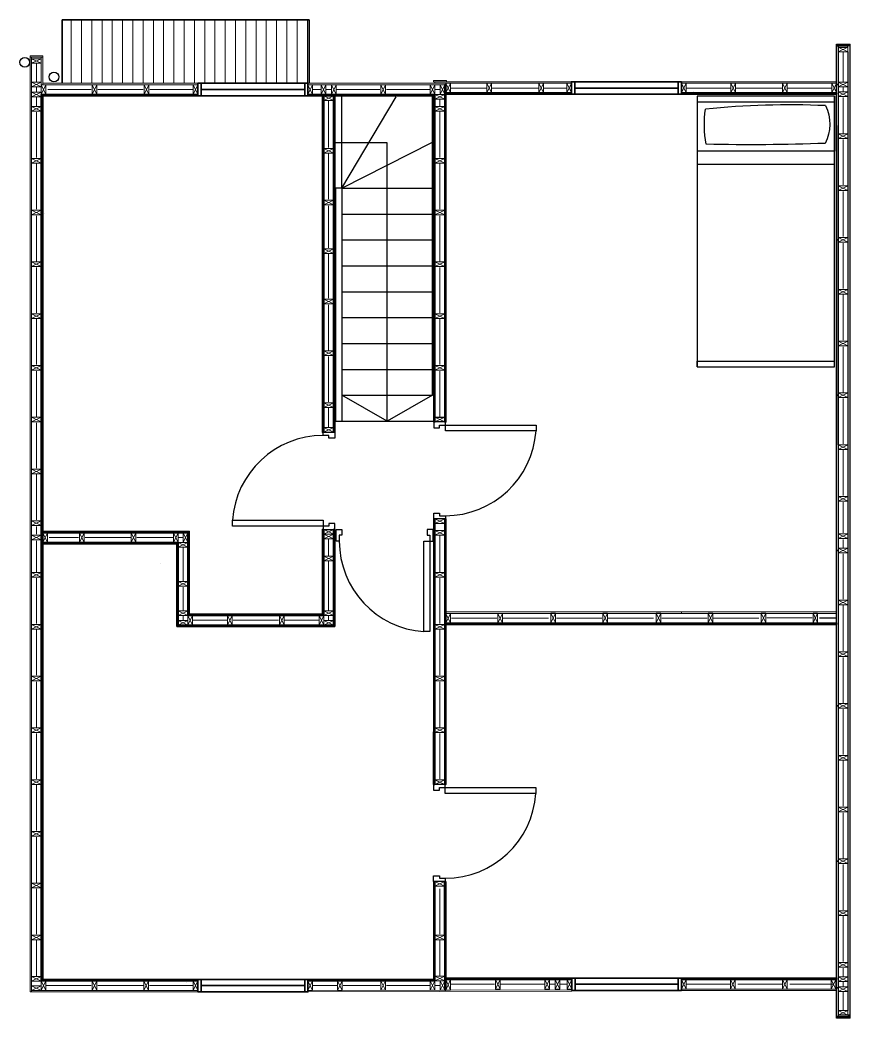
# Model space of a CAD drawing. Header units: inches. Extents: x 10.1 to 24.5, y 6.5 to 14.8.
# Drawn here: x 18.04 to 24.45, y 6.9 to 14.61 of the extents above; entities that cross this region are included whole.
import ezdxf

# ---------------------------------------------------------------- set-up
doc = ezdxf.new("R2010")
doc.units = ezdxf.units.IN
doc.header["$MEASUREMENT"] = 0
doc.linetypes.add('CENTER', pattern=[2, 1.25, -0.25, 0.25, -0.25])
for name, color, linetype, lineweight in [('A-DETL-MBND', 3, 'Continuous', 18), ('A-DETL-MCUT', 4, 'Continuous', 25), ('A-DOOR-FULL', 4, 'Continuous', 25), ('A-ELEV-MBE1', 7, 'Continuous', 35), ('A-ELEV-MBE2', 4, 'Continuous', 25), ('A-FLOR-PATT', 8, 'Continuous', 18), ('A-FURN', 8, 'Continuous', 18), ('A-SECT-MCUT', 7, 'Continuous', 35), ('A-WALL-PATT', 8, 'Continuous', 18), ('A-WALL-STUD', 3, 'Continuous', 18)]:
    doc.layers.add(name, color=color, linetype=linetype, lineweight=lineweight)
doc.layers.add('ARREDI_attrezzature', color=175, linetype='Continuous')

msp = doc.modelspace()

# ---------------------------------------------------------------- hatches: boundary and pattern name
at = {"layer": 'A-FLOR-PATT'}
h = msp.add_hatch(dxfattribs=at)
h.set_pattern_fill('LINE', color=0, scale=0.025, angle=90, style=0)
h.set_pattern_definition([(90, (-439.32296, -36.13753), (-0.079375, 5e-18), [])])
h.paths.add_polyline_path([(20.2716, 14.611), (18.3631, 14.611), (18.3631, 14.335), (20.2716, 14.335)])
h.paths.add_polyline_path([(20.2716, 14.335), (18.3631, 14.335), (18.3631, 14.122), (19.4126, 14.122), (19.4376, 14.122), (19.4376, 14.122), (20.2376, 14.122), (20.2626, 14.122), (20.2626, 14.122), (20.2716, 14.122)])

# ---------------------------------------------------------------- linework, layer by layer
at = {"color": 0}
for p, q in [((24.4532, 6.9011), (24.4532, 14.4231)), ((24.4365, 14.4001), (24.4365, 14.4121)), ((21.2446, 11.542), (21.3196, 11.542)), ((24.4365, 6.9241), (24.4532, 6.9241))]:
    msp.add_line(p, q, dxfattribs=at)
for p, q in [((24.2178, 9.9918), (24.3268, 9.9918)), ((24.3268, 9.9918), (24.3268, 9.9918)), ((24.3268, 9.9918), (24.3495, 9.9918))]:
    msp.add_line(p, q)
for points in [[(23.272, 14.0213), (23.272, 11.9313), (24.332, 11.9313), (24.332, 14.0213), (23.272, 14.0213)], [(24.332, 14.0213), (24.332, 13.9763), (23.272, 13.9763), (23.272, 11.9313), (23.272, 11.9763), (24.332, 11.9763)], [(24.332, 14.0213), (24.332, 13.5968), (23.272, 13.5968), (23.272, 13.4965), (24.332, 13.4965), (24.332, 13.5968)], [(24.332, 13.9763), (24.332, 13.9763)]]:
    msp.add_lwpolyline(points)
for points in [[(24.2633, 13.949, 0.0362), (23.3362, 13.9226, 0.372331)], [(24.2633, 13.949, -0.232516), (24.261, 13.6576, -0.015549), (23.3417, 13.6514, -0.088763), (23.3362, 13.9226, -0.941692)]]:
    msp.add_lwpolyline(points, format="xyb")
at = {"layer": 'A-DETL-MBND', "color": 0}
msp.add_line((18.1147, 14.324), (18.1147, 14.335), dxfattribs=at)
for points in [[(18.1147, 14.335), (18.2126, 14.335), (18.2126, 14.324), (18.1147, 14.324)], [(19.4126, 14.111), (18.2126, 14.111), (18.2126, 14.122), (19.4126, 14.122)], [(23.1495, 7.1251), (24.3495, 7.1251), (24.3495, 7.1141), (23.1495, 7.1141)]]:
    msp.add_lwpolyline(points, dxfattribs=at)
for points in [[(18.1256, 14.324), (18.1257, 7.103), (18.1147, 7.103), (18.1147, 14.324)], [(18.2006, 14.111), (18.2006, 14.324), (18.2126, 14.324), (18.2126, 14.111)], [(21.3296, 14.122), (21.3296, 14.111), (20.2626, 14.111), (20.2626, 14.122)], [(21.2335, 14.1441), (21.2335, 14.1331), (21.3335, 14.1331), (21.3335, 14.1441)], [(21.2445, 14.1221), (21.2445, 14.1331), (22.2995, 14.1331), (22.2995, 14.1221)], [(23.1495, 14.1221), (23.1495, 14.1331), (24.3495, 14.1331), (24.3495, 14.1221)], [(21.3296, 10.027), (21.3296, 10.038), (23.1496, 10.038), (23.1496, 10.027)], [(23.1496, 10.027), (23.1496, 10.038), (24.3496, 10.038), (24.3496, 10.027)], [(19.4126, 7.114), (19.4126, 7.103), (18.1257, 7.103), (18.1257, 7.114)], [(22.3025, 7.1196), (22.3025, 7.1086), (20.2626, 7.103), (20.2626, 7.114)]]:
    msp.add_lwpolyline(points, close=True, dxfattribs=at)
at = {"layer": 'A-DETL-MCUT', "color": 0}
for points in [[(24.4532, 14.4121), (24.3495, 14.4121), (24.3495, 14.4231), (24.4532, 14.4231)], [(24.4532, 14.4121), (24.3615, 14.4121), (24.3615, 14.4001), (24.4365, 14.4001)], [(24.4532, 6.9011), (24.3495, 6.9011), (24.3495, 6.9121), (24.4532, 6.9121)], [(24.4532, 6.9241), (24.3615, 6.9241), (24.3615, 6.9121), (24.4532, 6.9121)]]:
    msp.add_lwpolyline(points, dxfattribs=at)
for points in [[(24.3615, 14.4121), (24.3615, 14.1121), (24.3495, 14.1121), (24.3495, 14.4121)], [(24.3615, 14.1121), (24.3615, 12.9121), (24.3495, 12.9121), (24.3495, 14.1121)], [(24.3615, 12.9121), (24.3615, 11.7121), (24.3495, 11.7121), (24.3495, 12.9121)], [(24.3615, 11.7121), (24.3615, 10.5121), (24.3495, 10.5121), (24.3495, 11.7121)], [(24.3615, 10.5121), (24.3615, 9.3121), (24.3495, 9.3121), (24.3495, 10.5121)], [(24.3615, 9.3121), (24.3615, 8.1121), (24.3495, 8.1121), (24.3495, 9.3121)], [(24.3615, 8.1121), (24.3615, 7.1351), (24.3495, 7.1351), (24.3495, 8.1121)], [(24.3615, 7.1351), (24.3615, 6.9121), (24.3495, 6.9121), (24.3495, 7.1351)]]:
    msp.add_lwpolyline(points, close=True, dxfattribs=at)
at = {"layer": 'A-DOOR-FULL', "color": 0, "linetype": 'CENTER'}
for points in [[(21.3255, 11.4815), (21.3255, 11.5065), (21.2355, 11.5065), (21.2355, 11.4615), (21.2805, 11.4615), (21.2805, 11.4815), (21.3255, 11.4815)], [(20.3796, 11.401), (20.3796, 11.426), (20.4696, 11.426), (20.4696, 11.381), (20.4246, 11.381), (20.4246, 11.401), (20.3796, 11.401)], [(22.0255, 11.4365), (21.3255, 11.4365), (21.3255, 11.4815), (22.0255, 11.4815), (22.0255, 11.4365)], [(21.3255, 10.7815), (21.3255, 10.7565), (21.2355, 10.7565), (21.2355, 10.8015), (21.2805, 10.8015), (21.2805, 10.7815), (21.3255, 10.7815)], [(19.6796, 10.746), (20.3796, 10.746), (20.3796, 10.701), (19.6796, 10.701), (19.6796, 10.746)], [(20.3796, 10.701), (20.3796, 10.676), (20.4696, 10.676), (20.4696, 10.721), (20.4246, 10.721), (20.4246, 10.701), (20.3796, 10.701)], [(20.5046, 10.586), (20.4796, 10.586), (20.4796, 10.676), (20.5246, 10.676), (20.5246, 10.631), (20.5046, 10.631), (20.5046, 10.586)], [(21.2046, 10.586), (21.2296, 10.586), (21.2296, 10.676), (21.1846, 10.676), (21.1846, 10.631), (21.2046, 10.631), (21.2046, 10.586)], [(21.1596, 9.886), (21.1596, 10.586), (21.2046, 10.586), (21.2046, 9.886), (21.1596, 9.886)], [(21.3242, 8.6809), (21.3242, 8.7059), (21.2342, 8.7059), (21.2342, 8.6609), (21.2792, 8.6609), (21.2792, 8.6809), (21.3242, 8.6809)], [(22.0242, 8.6359), (21.3242, 8.6359), (21.3242, 8.6809), (22.0242, 8.6809), (22.0242, 8.6359)], [(21.3242, 7.9809), (21.3242, 7.9559), (21.2342, 7.9559), (21.2342, 8.0009), (21.2792, 8.0009), (21.2792, 7.9809), (21.3242, 7.9809)]]:
    msp.add_lwpolyline(points, dxfattribs=at)
for centre, start, end in [((21.3244, 11.4841), 270.08643, 356.10934), ((20.3806, 10.6983), 90.08643, 176.10934), ((21.2072, 10.5871), 180.08643, 266.10934), ((21.3231, 8.6836), 270.08643, 356.10934)]:
    msp.add_arc(centre, 0.7027, start, end, dxfattribs=at)
at = {"layer": 'A-ELEV-MBE1', "color": 0}
for p, q in [((19.4376, 14.122), (20.2376, 14.122)), ((23.1495, 14.1331), (22.2995, 14.1331)), ((19.4376, 14.074), (20.2376, 14.074)), ((23.1495, 14.0371), (22.2995, 14.0371)), ((19.4376, 14.026), (20.2376, 14.026)), ((19.4126, 7.199), (20.2626, 7.199)), ((23.1245, 7.2101), (22.3275, 7.2101)), ((19.4126, 7.103), (20.2626, 7.103)), ((23.1245, 7.1621), (22.3275, 7.1621)), ((23.1245, 7.1141), (22.3275, 7.1141))]:
    msp.add_line(p, q, dxfattribs=at)
at = {"layer": 'A-ELEV-MBE1', "color": 0, "linetype": 'Continuous'}
for p, q in [((23.1245, 14.0846), (22.325, 14.0846)), ((19.4376, 7.1515), (20.2371, 7.1515))]:
    msp.add_line(p, q, dxfattribs=at)
at = {"layer": 'A-ELEV-MBE1', "color": 0}
msp.add_lwpolyline([(20.2716, 14.122), (20.2716, 14.611), (18.3631, 14.611), (18.3631, 14.122)], dxfattribs=at)
for points in [[(19.4126, 14.122), (19.4376, 14.122), (19.4376, 14.026), (19.4126, 14.026)], [(20.2626, 14.122), (20.2376, 14.122), (20.2376, 14.026), (20.2626, 14.026)], [(22.3245, 14.0371), (22.2995, 14.0371), (22.2995, 14.1331), (22.3245, 14.1331)], [(23.1495, 14.0371), (23.1245, 14.0371), (23.1245, 14.1331), (23.1495, 14.1331)], [(19.4126, 7.199), (19.4376, 7.199), (19.4376, 7.103), (19.4126, 7.103)], [(20.2376, 7.199), (20.2626, 7.199), (20.2626, 7.103), (20.2376, 7.103)], [(22.3025, 7.1141), (22.3275, 7.1141), (22.3275, 7.2101), (22.3025, 7.2101)], [(23.1495, 7.1141), (23.1245, 7.1141), (23.1245, 7.2101), (23.1495, 7.2101)]]:
    msp.add_lwpolyline(points, close=True, dxfattribs=at)
at = {"layer": 'A-ELEV-MBE2', "color": 0}
for p, q in [((24.4365, 14.3641), (24.4365, 6.9601)), ((20.4746, 13.312), (20.4746, 12.712)), ((20.5246, 13.312), (20.5246, 12.712)), ((20.4746, 12.712), (20.4746, 11.512)), ((20.5246, 12.712), (20.5246, 11.512)), ((20.4696, 11.512), (21.2346, 11.512))]:
    msp.add_line(p, q, dxfattribs=at)
for points in [[(20.5246, 13.312), (20.5246, 14.016)], [(20.5246, 13.312), (20.9439, 14.016)], [(21.2346, 11.712), (21.2246, 11.712), (21.2246, 14.026)], [(20.8746, 12.712), (20.8746, 13.662), (20.4696, 13.662)], [(20.5246, 13.312), (21.2246, 13.6672)], [(20.5246, 13.312), (20.4746, 13.312)], [(20.5246, 13.312), (21.2246, 13.312)], [(20.5246, 13.112), (21.2246, 13.112)], [(20.5246, 12.912), (21.2246, 12.912)], [(20.5246, 12.712), (21.2246, 12.712)], [(20.8746, 11.512), (20.8746, 12.712)], [(20.5246, 12.512), (21.2246, 12.512)], [(20.5246, 12.312), (21.2246, 12.312)], [(20.5246, 12.112), (21.2246, 12.112)], [(20.5246, 11.912), (21.2246, 11.912)], [(20.5246, 11.712), (21.2246, 11.712)], [(21.2246, 11.712), (20.8746, 11.512), (20.5246, 11.712)]]:
    msp.add_lwpolyline(points, dxfattribs=at)
at = {"layer": 'A-ELEV-MBE2', "color": 0, "ltscale": 0.05}
for centre in [(18.0738, 14.2839), (18.2994, 14.1705)]:
    msp.add_circle(centre, 0.0375, dxfattribs=at)
at = {"layer": 'A-FURN', "color": 0, "linetype": 'Continuous'}
for p, q in [((23.2418, 14.062), (23.2418, 14.062)), ((19.3203, 7.1741), (19.3203, 7.1741))]:
    msp.add_line(p, q, dxfattribs=at)
at = {"layer": 'A-FURN', "color": 0}
for p, q in [((24.3495, 12.6771), (24.3495, 13.4271)), ((24.3495, 12.6771), (24.3495, 11.9271)), ((24.3495, 8.8201), (24.3495, 10.8201)), ((19.3352, 9.9368), (19.3352, 9.9368)), ((24.3495, 7.2201), (24.3495, 8.1201))]:
    msp.add_line(p, q, dxfattribs=at)
at = {"layer": 'A-SECT-MCUT', "color": 0}
msp.add_line((21.3296, 11.5065), (21.3196, 11.5065), dxfattribs=at)
for points in [[(21.3296, 14.111), (21.3295, 13.124), (21.3195, 13.124), (21.3196, 14.111)], [(18.2006, 13.124), (18.2006, 14.036), (18.2126, 14.036), (18.2126, 13.124)], [(18.2126, 14.036), (18.2126, 14.026), (19.4126, 14.026), (19.4126, 14.036)], [(20.2626, 14.036), (21.2446, 14.036), (21.2446, 14.026), (20.2626, 14.026)], [(22.2995, 14.0371), (21.3295, 14.0371), (21.3295, 14.0471), (22.2995, 14.0471)], [(24.3495, 14.0371), (23.1495, 14.0371), (23.1495, 14.0471), (24.3495, 14.0471)], [(20.3746, 12.826), (20.3846, 12.826), (20.3846, 14.026), (20.3746, 14.026)], [(20.4596, 12.826), (20.4696, 12.826), (20.4696, 14.026), (20.4596, 14.026)], [(21.2446, 14.026), (21.2446, 13.124), (21.2346, 13.124), (21.2346, 14.026)], [(18.2006, 11.924), (18.2006, 13.124), (18.2126, 13.124), (18.2126, 11.924)], [(21.2446, 13.124), (21.2446, 11.924), (21.2346, 11.924), (21.2346, 13.124)], [(21.3296, 13.124), (21.3296, 11.924), (21.3196, 11.924), (21.3196, 13.124)], [(20.3746, 12.826), (20.3846, 12.826), (20.3846, 11.426), (20.3746, 11.426)], [(20.4596, 12.826), (20.4696, 12.826), (20.4696, 11.426), (20.4596, 11.426)], [(18.2006, 10.724), (18.2006, 11.924), (18.2126, 11.924), (18.2126, 10.724)], [(21.2446, 11.924), (21.2446, 11.5065), (21.2346, 11.5065), (21.2346, 11.924)], [(21.3296, 11.924), (21.3296, 11.5065), (21.3196, 11.5065), (21.3196, 11.924)], [(18.2006, 9.524), (18.2006, 10.724), (18.2126, 10.724), (18.2126, 9.524)], [(21.2446, 10.7565), (21.2446, 9.524), (21.2346, 9.524), (21.2346, 10.7565)], [(21.3296, 10.7565), (21.3296, 9.524), (21.3196, 9.524), (21.3196, 10.7565)], [(18.2126, 10.6603), (18.2126, 10.6503), (19.3452, 10.6503), (19.3452, 10.6603)], [(19.3352, 10.0118), (19.3452, 10.0118), (19.3452, 10.6503), (19.3352, 10.6503)], [(20.3746, 10.0218), (20.3846, 10.0218), (20.3846, 10.676), (20.3746, 10.676)], [(20.4596, 9.9268), (20.4696, 9.9268), (20.4696, 10.676), (20.4596, 10.676)], [(18.2126, 10.5753), (18.2126, 10.5653), (19.2502, 10.5653), (19.2502, 10.5753)], [(19.2502, 9.9368), (19.2602, 9.9368), (19.2602, 10.5753), (19.2502, 10.5753)], [(19.3452, 10.0218), (19.3452, 10.0118), (20.3846, 10.0118), (20.3846, 10.0218)], [(23.1496, 9.942), (21.3296, 9.942), (21.3296, 9.952), (23.1496, 9.952)], [(24.3496, 9.942), (23.1496, 9.942), (23.1496, 9.952), (24.3496, 9.952)], [(19.2502, 9.9368), (19.2502, 9.9268), (20.4596, 9.9268), (20.4596, 9.9368)], [(18.2006, 8.324), (18.2006, 9.524), (18.2126, 9.524), (18.2126, 8.324)], [(21.2446, 9.524), (21.2442, 8.7059), (21.2342, 8.7059), (21.2346, 9.524)], [(21.3296, 9.524), (21.3296, 8.7059), (21.3196, 8.7059), (21.3196, 9.524)], [(18.2006, 7.189), (18.2006, 8.324), (18.2126, 8.324), (18.2126, 7.189)], [(21.2446, 7.9559), (21.2446, 7.199), (21.2346, 7.199), (21.2346, 7.9559)], [(21.3292, 7.9559), (21.3296, 7.1169), (21.3196, 7.1169), (21.3192, 7.9559)], [(18.2126, 7.199), (19.4126, 7.199), (19.4126, 7.189), (18.2126, 7.189)], [(20.2626, 7.199), (21.2446, 7.199), (21.2446, 7.189), (20.2626, 7.189)], [(22.3025, 7.2001), (21.3295, 7.2001), (21.3295, 7.2101), (22.3025, 7.2101)], [(24.3495, 7.2001), (24.3495, 7.2101), (23.1495, 7.2101), (23.1495, 7.2001)]]:
    msp.add_lwpolyline(points, close=True, dxfattribs=at)
at = {"layer": 'A-WALL-PATT', "color": 0, "ltscale": 0.1}
for p, q in [((24.399, 14.1301), (24.399, 14.3641)), ((18.1631, 14.131), (18.1631, 14.276)), ((18.1631, 14.052), (18.1631, 14.095)), ((18.5876, 14.0735), (18.2506, 14.0735)), ((18.9896, 14.0735), (18.6376, 14.0735)), ((19.3766, 14.0735), (19.0396, 14.0735)), ((20.3641, 14.0735), (20.2986, 14.0735)), ((20.4001, 14.0735), (20.4441, 14.0735)), ((20.8195, 14.0735), (20.4871, 14.0735)), ((21.2086, 14.0735), (20.8695, 14.0735)), ((21.2446, 14.0735), (21.2836, 14.0735)), ((21.6465, 14.0847), (21.3655, 14.0846)), ((22.0465, 14.0847), (21.6825, 14.0846)), ((22.2635, 14.0847), (22.0825, 14.0847)), ((23.5315, 14.0846), (23.1855, 14.0846)), ((23.9315, 14.0847), (23.5675, 14.0846)), ((24.3135, 14.0846), (23.9675, 14.0847)), ((24.399, 14.0551), (24.399, 14.0941)), ((18.1631, 14.016), (18.1631, 13.942)), ((20.4221, 13.988), (20.4221, 13.626)), ((21.2821, 14), (21.282, 13.942)), ((24.399, 13.7371), (24.399, 14.0121)), ((18.1631, 13.899), (18.1631, 13.549)), ((21.2821, 13.549), (21.282, 13.906)), ((24.399, 13.3371), (24.399, 13.6871)), ((20.4221, 13.576), (20.4221, 13.226)), ((18.1631, 13.499), (18.1631, 13.149)), ((21.2821, 13.149), (21.2821, 13.499)), ((24.399, 12.9371), (24.399, 13.2871)), ((20.4221, 13.176), (20.4221, 12.851)), ((18.1631, 13.099), (18.1631, 12.749)), ((21.2821, 12.749), (21.2821, 13.099)), ((24.399, 12.5371), (24.399, 12.8871)), ((20.4221, 12.801), (20.4221, 12.461)), ((18.1631, 12.699), (18.1631, 12.349)), ((21.2821, 12.349), (21.2821, 12.699)), ((24.399, 12.1371), (24.399, 12.4871)), ((20.4221, 12.411), (20.4221, 12.061)), ((18.1631, 12.299), (18.1631, 11.949)), ((21.2821, 11.949), (21.2821, 12.299)), ((24.399, 11.7371), (24.399, 12.0871)), ((20.4221, 12.011), (20.4221, 11.661)), ((18.1631, 11.899), (18.1631, 11.549)), ((21.2821, 11.549), (21.2821, 11.899)), ((24.399, 11.3371), (24.399, 11.6871)), ((20.4221, 11.611), (20.4221, 11.462)), ((18.1631, 11.499), (18.1631, 11.149)), ((24.399, 10.9371), (24.399, 11.2871)), ((18.1631, 11.0989), (18.1631, 10.7489)), ((24.399, 10.6483), (24.399, 10.8871)), ((18.1631, 10.6378), (18.1631, 10.699)), ((18.1631, 10.5878), (18.1631, 10.349)), ((19.2602, 10.6128), (19.2992, 10.6128)), ((20.4221, 10.469), (20.4221, 10.604)), ((21.2821, 10.349), (21.2821, 10.631)), ((24.399, 10.5371), (24.399, 10.5983)), ((24.399, 10.1372), (24.399, 10.4872)), ((20.4221, 10.0478), (20.4221, 10.433)), ((18.1631, 10.299), (18.1631, 9.949)), ((21.2821, 9.949), (21.2821, 10.299)), ((24.399, 9.7371), (24.399, 10.0871)), ((19.2977, 10.0118), (19.2977, 9.9728)), ((19.3712, 9.9743), (19.6346, 9.9743)), ((19.6846, 9.9743), (20.0346, 9.9743)), ((20.0846, 9.9743), (20.3486, 9.9743)), ((20.4221, 10.0118), (20.4221, 9.9728)), ((21.3726, 9.9895), (21.7226, 9.9895)), ((21.7726, 9.9895), (22.1226, 9.9895)), ((22.1839, 9.9907), (22.5339, 9.9907)), ((22.5839, 9.9907), (22.9339, 9.9907)), ((22.9983, 9.9907), (23.3483, 9.9907)), ((23.3983, 9.9907), (23.7483, 9.9907)), ((23.8096, 9.9918), (24.1596, 9.9918)), ((18.1631, 9.899), (18.1631, 9.549)), ((21.2821, 9.549), (21.2821, 9.899)), ((24.399, 9.3371), (24.399, 9.6871)), ((18.1631, 9.499), (18.1631, 9.149)), ((21.2821, 9.149), (21.2821, 9.499)), ((24.399, 8.9371), (24.399, 9.2871)), ((18.1631, 9.099), (18.1631, 8.749)), ((21.2821, 8.749), (21.2821, 9.099)), ((24.399, 8.5371), (24.399, 8.8871)), ((18.1631, 8.699), (18.1631, 8.349)), ((24.399, 8.1371), (24.399, 8.4871)), ((18.1631, 8.299), (18.1631, 7.949)), ((24.399, 7.7371), (24.399, 8.0871)), ((18.1631, 7.899), (18.1631, 7.549)), ((21.2821, 7.549), (21.2821, 7.899)), ((24.399, 7.3371), (24.399, 7.6871)), ((18.1631, 7.499), (18.1631, 7.224)), ((21.2821, 7.225), (21.2821, 7.499)), ((24.399, 7.2871), (24.399, 7.2202)), ((24.399, 7.1411), (24.399, 7.1842)), ((24.399, 7.1772), (24.399, 7.1481)), ((18.2366, 7.1515), (18.5876, 7.1515)), ((18.6376, 7.1515), (18.9876, 7.1515)), ((19.0376, 7.1515), (19.3766, 7.1515)), ((20.2986, 7.1515), (20.4846, 7.1515)), ((20.5346, 7.1515), (20.8195, 7.1515)), ((20.8695, 7.1515), (21.2086, 7.1515)), ((21.2446, 7.1515), (21.2836, 7.1515)), ((21.3655, 7.1626), (21.7045, 7.1627)), ((21.7545, 7.1627), (22.094, 7.1626)), ((22.174, 7.1626), (22.13, 7.1626)), ((22.21, 7.1627), (22.2665, 7.1626)), ((23.1855, 7.1627), (23.5345, 7.1627)), ((23.5845, 7.1627), (23.9365, 7.1627)), ((23.9865, 7.1627), (24.3235, 7.1627)), ((24.399, 7.1051), (24.399, 6.9601))]:
    msp.add_line(p, q, dxfattribs=at)
for points in [[(18.2626, 10.6128), (18.4902, 10.6128)], [(18.5402, 10.6128), (18.8902, 10.6128)], [(18.9402, 10.6128), (19.2242, 10.6128)], [(19.2977, 10.5393), (19.2977, 10.2793)], [(19.2977, 10.2293), (19.2977, 10.0478)]]:
    msp.add_lwpolyline(points, dxfattribs=at)
at = {"layer": 'A-WALL-STUD', "color": 0}
for p, q in [((24.3615, 14.3641), (24.4365, 14.4001)), ((24.4365, 14.3641), (24.3615, 14.4001)), ((18.2006, 14.312), (18.1256, 14.276)), ((18.1256, 14.312), (18.2006, 14.276)), ((18.2006, 14.095), (18.1256, 14.131)), ((18.1256, 14.095), (18.2006, 14.131)), ((18.2006, 14.036), (18.2366, 14.111)), ((18.2006, 14.111), (18.2366, 14.036)), ((18.5946, 14.036), (18.6306, 14.111)), ((18.5946, 14.111), (18.6306, 14.036)), ((18.9966, 14.036), (19.0326, 14.111)), ((18.9966, 14.111), (19.0326, 14.036)), ((19.3766, 14.036), (19.4126, 14.111)), ((19.3766, 14.111), (19.4126, 14.036)), ((20.2626, 14.036), (20.2986, 14.111)), ((20.2626, 14.111), (20.2986, 14.036)), ((20.3641, 14.036), (20.4001, 14.111)), ((20.3641, 14.111), (20.4001, 14.036)), ((20.4801, 14.036), (20.4441, 14.111)), ((20.4801, 14.111), (20.4441, 14.036)), ((20.8265, 14.036), (20.8625, 14.111)), ((20.8265, 14.111), (20.8625, 14.036)), ((21.2086, 14.036), (21.2446, 14.111)), ((21.2086, 14.111), (21.2446, 14.036)), ((21.2836, 14.036), (21.3196, 14.111)), ((21.2836, 14.111), (21.3196, 14.036)), ((21.3655, 14.1221), (21.3295, 14.0471)), ((21.3655, 14.0471), (21.3295, 14.1221)), ((21.6825, 14.1221), (21.6465, 14.0471)), ((21.6825, 14.0471), (21.6465, 14.1221)), ((22.0825, 14.1221), (22.0465, 14.0471)), ((22.0825, 14.0471), (22.0465, 14.1221)), ((22.2995, 14.1221), (22.2635, 14.0471)), ((22.2995, 14.0471), (22.2635, 14.1221)), ((23.1855, 14.1221), (23.1495, 14.0471)), ((23.1855, 14.0471), (23.1495, 14.1221)), ((23.5675, 14.1221), (23.5315, 14.0471)), ((23.5675, 14.0471), (23.5315, 14.1221)), ((23.9675, 14.1221), (23.9315, 14.0471)), ((23.9675, 14.0471), (23.9315, 14.1221)), ((24.3495, 14.1221), (24.3135, 14.0471)), ((24.3495, 14.0471), (24.3135, 14.1221)), ((24.3615, 14.0941), (24.4365, 14.1301)), ((24.4365, 14.0941), (24.3615, 14.1301)), ((18.2006, 14.052), (18.1256, 14.016)), ((18.1256, 14.052), (18.2006, 14.016)), ((21.2446, 14.036), (21.3196, 14)), ((21.3196, 14.036), (21.2446, 14)), ((24.3615, 14.0191), (24.4365, 14.0551)), ((24.4365, 14.0191), (24.3615, 14.0551)), ((20.3846, 14.026), (20.4596, 13.99)), ((20.4596, 14.026), (20.3846, 13.99)), ((18.2006, 13.942), (18.1256, 13.906)), ((18.1256, 13.942), (18.2006, 13.906)), ((18.2006, 13.942), (18.1256, 13.906)), ((18.1256, 13.942), (18.2006, 13.906)), ((21.3195, 13.942), (21.2445, 13.906)), ((21.2445, 13.942), (21.3195, 13.906)), ((24.3615, 13.6941), (24.4365, 13.7301)), ((24.4365, 13.6941), (24.3615, 13.7301)), ((20.3846, 13.619), (20.4596, 13.583)), ((20.4596, 13.619), (20.3846, 13.583)), ((18.2006, 13.542), (18.1256, 13.506)), ((18.1256, 13.542), (18.2006, 13.506)), ((21.3196, 13.542), (21.2446, 13.506)), ((21.2446, 13.542), (21.3196, 13.506)), ((21.3196, 13.542), (21.2446, 13.506)), ((21.2446, 13.542), (21.3196, 13.506)), ((24.3615, 13.2941), (24.4365, 13.3301)), ((24.4365, 13.2941), (24.3615, 13.3301)), ((20.3846, 13.219), (20.4596, 13.183)), ((20.4596, 13.219), (20.3846, 13.183)), ((18.2006, 13.142), (18.1256, 13.106)), ((18.1256, 13.142), (18.2006, 13.106)), ((18.2246, 13.116), (18.2246, 13.116)), ((21.3195, 13.142), (21.2445, 13.106)), ((21.2445, 13.142), (21.3195, 13.106)), ((24.3615, 12.8941), (24.4365, 12.9301)), ((24.4365, 12.8941), (24.3615, 12.9301)), ((20.3846, 12.844), (20.4596, 12.808)), ((20.4596, 12.844), (20.3846, 12.808)), ((18.2006, 12.742), (18.1256, 12.706)), ((18.1256, 12.742), (18.2006, 12.706)), ((21.3196, 12.742), (21.2446, 12.706)), ((21.2446, 12.742), (21.3196, 12.706)), ((24.3615, 12.4941), (24.4365, 12.5301)), ((24.4365, 12.4941), (24.3615, 12.5301)), ((20.3846, 12.454), (20.4596, 12.418)), ((20.4596, 12.454), (20.3846, 12.418)), ((18.2006, 12.342), (18.1256, 12.306)), ((18.1256, 12.342), (18.2006, 12.306)), ((21.3196, 12.342), (21.2446, 12.306)), ((21.2446, 12.342), (21.3196, 12.306)), ((24.3615, 12.0941), (24.4365, 12.1301)), ((24.4365, 12.0941), (24.3615, 12.1301)), ((20.3846, 12.054), (20.4596, 12.018)), ((20.4596, 12.054), (20.3846, 12.018)), ((18.2006, 11.906), (18.1256, 11.942)), ((18.1256, 11.906), (18.2006, 11.942)), ((21.3196, 11.906), (21.2446, 11.942)), ((21.2446, 11.906), (21.3196, 11.942)), ((24.3615, 11.6941), (24.4365, 11.7301)), ((24.4365, 11.6941), (24.3615, 11.7301)), ((20.3846, 11.654), (20.4596, 11.618)), ((20.4596, 11.654), (20.3846, 11.618)), ((18.2006, 11.506), (18.1256, 11.542)), ((18.1256, 11.506), (18.2006, 11.542)), ((21.3196, 11.5065), (21.2446, 11.542)), ((21.2446, 11.5065), (21.3196, 11.542)), ((20.3846, 11.462), (20.4596, 11.426)), ((20.4596, 11.462), (20.3846, 11.426)), ((24.3615, 11.2941), (24.4365, 11.3301)), ((24.4365, 11.2941), (24.3615, 11.3301)), ((18.2006, 11.1059), (18.1256, 11.1419)), ((18.1256, 11.1059), (18.2006, 11.1419)), ((24.3615, 10.8941), (24.4365, 10.9301)), ((24.4365, 10.8941), (24.3615, 10.9301)), ((18.2006, 10.742), (18.1256, 10.706)), ((18.1256, 10.742), (18.2006, 10.706)), ((21.3196, 10.7209), (21.2446, 10.7565)), ((21.2446, 10.7205), (21.3196, 10.7565)), ((18.2126, 10.5753), (18.2486, 10.6503)), ((18.2126, 10.6503), (18.2486, 10.5753)), ((18.4972, 10.5753), (18.5332, 10.6503)), ((18.4972, 10.6503), (18.5332, 10.5753)), ((18.8972, 10.5753), (18.9332, 10.6503)), ((18.8972, 10.6503), (18.9332, 10.5753)), ((19.2242, 10.5753), (19.2602, 10.6503)), ((19.2242, 10.6503), (19.2602, 10.5753)), ((19.2992, 10.5753), (19.3352, 10.6503)), ((19.2992, 10.6503), (19.3352, 10.5753)), ((20.4596, 10.676), (20.3846, 10.64)), ((20.3846, 10.676), (20.4596, 10.64)), ((20.3846, 10.64), (20.4596, 10.604)), ((20.4596, 10.64), (20.3846, 10.604)), ((21.3196, 10.667), (21.2446, 10.631)), ((21.2446, 10.667), (21.3196, 10.631)), ((24.3615, 10.6053), (24.4365, 10.6413)), ((24.4365, 10.6053), (24.3615, 10.6413)), ((18.2006, 10.6308), (18.1256, 10.5948)), ((18.1256, 10.6308), (18.2006, 10.5948)), ((19.3352, 10.5393), (19.2602, 10.5753)), ((19.2602, 10.5393), (19.3352, 10.5753)), ((24.3615, 10.4941), (24.4365, 10.5301)), ((24.4365, 10.4941), (24.3615, 10.5301)), ((19.1246, 10.416), (19.1246, 10.416)), ((20.3846, 10.469), (20.4596, 10.433)), ((20.4596, 10.469), (20.3846, 10.433)), ((18.2006, 10.342), (18.1256, 10.306)), ((18.1256, 10.342), (18.2006, 10.306)), ((21.3196, 10.342), (21.2446, 10.306)), ((21.2446, 10.342), (21.3196, 10.306)), ((19.3352, 10.2363), (19.2602, 10.2723)), ((19.2602, 10.2363), (19.3352, 10.2723)), ((24.3615, 10.1302), (24.4365, 10.0942)), ((24.4365, 10.1302), (24.3615, 10.0942)), ((19.3352, 10.0118), (19.2602, 10.0478)), ((19.2602, 10.0118), (19.3352, 10.0478)), ((20.4596, 10.0118), (20.3846, 10.0478)), ((20.3846, 10.0118), (20.4596, 10.0478)), ((21.3296, 10.027), (21.3656, 9.952)), ((21.3296, 9.952), (21.3656, 10.027)), ((21.7296, 10.027), (21.7656, 9.952)), ((21.7296, 9.952), (21.7656, 10.027)), ((22.1409, 10.0282), (22.1769, 9.9532)), ((22.1409, 9.9532), (22.1769, 10.0282)), ((22.5409, 10.0282), (22.5769, 9.9532)), ((22.5409, 9.9532), (22.5769, 10.0282)), ((22.9553, 10.0282), (22.9913, 9.9532)), ((22.9553, 9.9532), (22.9913, 10.0282)), ((23.3553, 10.0282), (23.3913, 9.9532)), ((23.3553, 9.9532), (23.3913, 10.0282)), ((23.7666, 10.0293), (23.8026, 9.9543)), ((23.7666, 9.9543), (23.8026, 10.0293)), ((24.1668, 10.0293), (24.2028, 9.9543)), ((24.1668, 9.9543), (24.2028, 10.0293)), ((19.3352, 9.9368), (19.2602, 9.9728)), ((19.2602, 9.9368), (19.3352, 9.9728)), ((19.3352, 9.9368), (19.3712, 10.0118)), ((19.3352, 10.0118), (19.3712, 9.9368)), ((19.6416, 9.9368), (19.6776, 10.0118)), ((19.6416, 10.0118), (19.6776, 9.9368)), ((20.0416, 9.9368), (20.0776, 10.0118)), ((20.0416, 10.0118), (20.0776, 9.9368)), ((20.3486, 9.9368), (20.3846, 10.0118)), ((20.3486, 10.0118), (20.3846, 9.9368)), ((20.4596, 9.9368), (20.3846, 9.9728)), ((20.3846, 9.9368), (20.4596, 9.9728)), ((18.2006, 9.942), (18.1256, 9.906)), ((18.1256, 9.942), (18.2006, 9.906)), ((21.3196, 9.942), (21.2446, 9.906)), ((21.2446, 9.942), (21.3196, 9.906)), ((24.3615, 9.7301), (24.4365, 9.6941)), ((24.4365, 9.7301), (24.3615, 9.6941)), ((18.2006, 9.542), (18.1256, 9.506)), ((18.1256, 9.542), (18.2006, 9.506)), ((21.3196, 9.542), (21.2446, 9.506)), ((21.2446, 9.542), (21.3196, 9.506)), ((24.3615, 9.3301), (24.4365, 9.2941)), ((24.4365, 9.3301), (24.3615, 9.2941)), ((18.2006, 9.142), (18.1256, 9.106)), ((18.1256, 9.142), (18.2006, 9.106)), ((21.3196, 9.142), (21.2446, 9.106)), ((21.2446, 9.142), (21.3196, 9.106)), ((24.3615, 8.8941), (24.4365, 8.9301)), ((24.4365, 8.8941), (24.3615, 8.9301)), ((18.2006, 8.742), (18.1256, 8.706)), ((18.1256, 8.742), (18.2006, 8.706)), ((21.2442, 8.7059), (21.3192, 8.7419)), ((21.3192, 8.7059), (21.2442, 8.7419)), ((21.3196, 8.742), (21.2446, 8.706)), ((21.2446, 8.742), (21.3196, 8.706)), ((24.3615, 8.4941), (24.4365, 8.5301)), ((24.4365, 8.4941), (24.3615, 8.5301)), ((18.2006, 8.342), (18.1256, 8.306)), ((18.1256, 8.342), (18.2006, 8.306)), ((24.3495, 8.1201), (24.3495, 8.1201)), ((24.3615, 8.0941), (24.4365, 8.1301)), ((24.4365, 8.0941), (24.3615, 8.1301)), ((18.2006, 7.942), (18.1256, 7.906)), ((18.1256, 7.942), (18.2006, 7.906)), ((21.3192, 7.9199), (21.2442, 7.9559)), ((21.2442, 7.9199), (21.3192, 7.9559)), ((24.3615, 7.6941), (24.4365, 7.7301)), ((24.4365, 7.6941), (24.3615, 7.7301)), ((18.2006, 7.542), (18.1256, 7.506)), ((18.1256, 7.542), (18.2006, 7.506)), ((21.2446, 7.542), (21.3196, 7.506)), ((21.3196, 7.542), (21.2446, 7.506)), ((24.3615, 7.2941), (24.4365, 7.3301)), ((24.4365, 7.2941), (24.3615, 7.3301)), ((24.3615, 7.2941), (24.4365, 7.3301)), ((24.4365, 7.2941), (24.3615, 7.3301)), ((18.2007, 7.2231), (18.1257, 7.1871)), ((18.1257, 7.2231), (18.2007, 7.1871)), ((18.2007, 7.114), (18.2367, 7.189)), ((18.2007, 7.189), (18.2367, 7.114)), ((18.5946, 7.114), (18.6306, 7.189)), ((18.5946, 7.189), (18.6306, 7.114)), ((18.9946, 7.114), (19.0306, 7.189)), ((18.9946, 7.189), (19.0306, 7.114)), ((19.3766, 7.114), (19.4126, 7.189)), ((19.3766, 7.189), (19.4126, 7.114)), ((20.2626, 7.114), (20.2986, 7.189)), ((20.2626, 7.189), (20.2986, 7.114)), ((20.4916, 7.114), (20.5276, 7.189)), ((20.4916, 7.189), (20.5276, 7.114)), ((20.8265, 7.1156), (20.8625, 7.189)), ((20.8265, 7.189), (20.8625, 7.1156)), ((21.2086, 7.1166), (21.2446, 7.189)), ((21.2086, 7.189), (21.2446, 7.1167)), ((21.2446, 7.225), (21.3196, 7.189)), ((21.3196, 7.225), (21.2446, 7.189)), ((21.2836, 7.1169), (21.3196, 7.189)), ((21.2836, 7.189), (21.3196, 7.1169)), ((21.3655, 7.117), (21.3295, 7.2001)), ((21.3655, 7.2001), (21.3296, 7.1169)), ((21.7475, 7.2001), (21.7115, 7.1251)), ((21.7475, 7.1251), (21.7115, 7.2001)), ((22.094, 7.2001), (22.13, 7.1251)), ((22.094, 7.1251), (22.13, 7.2001)), ((22.21, 7.2001), (22.174, 7.1251)), ((22.21, 7.1251), (22.174, 7.2001)), ((22.3025, 7.2001), (22.2665, 7.1251)), ((22.3025, 7.1251), (22.2665, 7.2001)), ((23.1855, 7.2001), (23.1495, 7.1251)), ((23.1855, 7.1251), (23.1495, 7.2001)), ((23.5655, 7.2001), (23.5295, 7.1251)), ((23.5655, 7.1251), (23.5295, 7.2001)), ((23.9675, 7.2001), (23.9315, 7.1251)), ((23.9675, 7.1251), (23.9315, 7.2001)), ((24.3425, 7.2001), (24.3065, 7.1251)), ((24.3425, 7.1251), (24.3065, 7.2001)), ((24.3615, 7.1842), (24.4365, 7.2202)), ((24.4365, 7.1842), (24.3615, 7.2202)), ((18.2007, 7.15), (18.1257, 7.114)), ((18.1257, 7.15), (18.2007, 7.114)), ((24.3615, 7.1411), (24.4365, 7.1051)), ((24.4365, 7.1411), (24.3615, 7.1051)), ((24.3615, 6.9241), (24.4365, 6.9601)), ((24.4365, 6.9241), (24.3615, 6.9601))]:
    msp.add_line(p, q, dxfattribs=at)
for points in [[(24.3615, 14.3641), (24.4365, 14.3641), (24.4365, 14.4001), (24.3615, 14.4001)], [(18.2006, 14.312), (18.1256, 14.312), (18.1256, 14.276), (18.2006, 14.276)], [(18.2006, 14.095), (18.1256, 14.095), (18.1256, 14.131), (18.2006, 14.131)], [(18.2006, 14.036), (18.2006, 14.111), (18.2366, 14.111), (18.2366, 14.036)], [(18.5946, 14.036), (18.5946, 14.111), (18.6306, 14.111), (18.6306, 14.036)], [(18.9966, 14.036), (18.9966, 14.111), (19.0326, 14.111), (19.0326, 14.036)], [(19.3766, 14.036), (19.3766, 14.111), (19.4126, 14.111), (19.4126, 14.036)], [(20.2626, 14.036), (20.2626, 14.111), (20.2986, 14.111), (20.2986, 14.036)], [(20.3641, 14.036), (20.3641, 14.111), (20.4001, 14.111), (20.4001, 14.036)], [(20.4801, 14.036), (20.4801, 14.111), (20.4441, 14.111), (20.4441, 14.036)], [(20.8265, 14.036), (20.8265, 14.111), (20.8625, 14.111), (20.8625, 14.036)], [(21.2086, 14.036), (21.2086, 14.111), (21.2446, 14.111), (21.2446, 14.036)], [(21.2836, 14.036), (21.2836, 14.111), (21.3196, 14.111), (21.3196, 14.036)], [(21.3655, 14.1221), (21.3655, 14.0471), (21.3295, 14.0471), (21.3295, 14.1221)], [(21.6825, 14.1221), (21.6825, 14.0471), (21.6465, 14.0471), (21.6465, 14.1221)], [(22.0825, 14.1221), (22.0825, 14.0471), (22.0465, 14.0471), (22.0465, 14.1221)], [(22.2995, 14.1221), (22.2995, 14.0471), (22.2635, 14.0471), (22.2635, 14.1221)], [(23.1855, 14.1221), (23.1855, 14.0471), (23.1495, 14.0471), (23.1495, 14.1221)], [(23.5675, 14.1221), (23.5675, 14.0471), (23.5315, 14.0471), (23.5315, 14.1221)], [(23.9675, 14.1221), (23.9675, 14.0471), (23.9315, 14.0471), (23.9315, 14.1221)], [(24.3495, 14.1221), (24.3495, 14.0471), (24.3135, 14.0471), (24.3135, 14.1221)], [(24.3615, 14.0941), (24.4365, 14.0941), (24.4365, 14.1301), (24.3615, 14.1301)], [(18.2006, 14.052), (18.1256, 14.052), (18.1256, 14.016), (18.2006, 14.016)], [(21.2446, 14.036), (21.3196, 14.036), (21.3196, 14), (21.2446, 14)], [(24.3615, 14.0191), (24.4365, 14.0191), (24.4365, 14.0551), (24.3615, 14.0551)], [(20.3846, 14.026), (20.4596, 14.026), (20.4596, 13.99), (20.3846, 13.99)], [(18.2006, 13.942), (18.1256, 13.942), (18.1256, 13.906), (18.2006, 13.906)], [(18.2006, 13.942), (18.1256, 13.942), (18.1256, 13.906), (18.2006, 13.906)], [(21.3195, 13.942), (21.2445, 13.942), (21.2445, 13.906), (21.3195, 13.906)], [(24.3615, 13.6941), (24.4365, 13.6941), (24.4365, 13.7301), (24.3615, 13.7301)], [(20.3846, 13.619), (20.4596, 13.619), (20.4596, 13.583), (20.3846, 13.583)], [(18.2006, 13.542), (18.1256, 13.542), (18.1256, 13.506), (18.2006, 13.506)], [(21.3196, 13.542), (21.2446, 13.542), (21.2446, 13.506), (21.3196, 13.506)], [(21.3196, 13.542), (21.2446, 13.542), (21.2446, 13.506), (21.3196, 13.506)], [(24.3615, 13.2941), (24.4365, 13.2941), (24.4365, 13.3301), (24.3615, 13.3301)], [(20.3846, 13.219), (20.4596, 13.219), (20.4596, 13.183), (20.3846, 13.183)], [(18.2006, 13.142), (18.1256, 13.142), (18.1256, 13.106), (18.2006, 13.106)], [(21.3195, 13.142), (21.2445, 13.142), (21.2445, 13.106), (21.3195, 13.106)], [(24.3615, 12.8941), (24.4365, 12.8941), (24.4365, 12.9301), (24.3615, 12.9301)], [(20.3846, 12.844), (20.4596, 12.844), (20.4596, 12.808), (20.3846, 12.808)], [(18.2006, 12.742), (18.1256, 12.742), (18.1256, 12.706), (18.2006, 12.706)], [(21.3196, 12.742), (21.2446, 12.742), (21.2446, 12.706), (21.3196, 12.706)], [(24.3615, 12.4941), (24.4365, 12.4941), (24.4365, 12.5301), (24.3615, 12.5301)], [(20.3846, 12.454), (20.4596, 12.454), (20.4596, 12.418), (20.3846, 12.418)], [(18.2006, 12.342), (18.1256, 12.342), (18.1256, 12.306), (18.2006, 12.306)], [(21.3196, 12.342), (21.2446, 12.342), (21.2446, 12.306), (21.3196, 12.306)], [(24.3615, 12.0941), (24.4365, 12.0941), (24.4365, 12.1301), (24.3615, 12.1301)], [(20.3846, 12.054), (20.4596, 12.054), (20.4596, 12.018), (20.3846, 12.018)], [(18.2006, 11.906), (18.1256, 11.906), (18.1256, 11.942), (18.2006, 11.942)], [(21.3196, 11.906), (21.2446, 11.906), (21.2446, 11.942), (21.3196, 11.942)], [(24.3615, 11.6941), (24.4365, 11.6941), (24.4365, 11.7301), (24.3615, 11.7301)], [(20.3846, 11.654), (20.4596, 11.654), (20.4596, 11.618), (20.3846, 11.618)], [(18.2006, 11.506), (18.1256, 11.506), (18.1256, 11.542), (18.2006, 11.542)], [(20.3846, 11.462), (20.4596, 11.462), (20.4596, 11.426), (20.3846, 11.426)], [(24.3615, 11.2941), (24.4365, 11.2941), (24.4365, 11.3301), (24.3615, 11.3301)], [(18.2006, 11.1059), (18.1256, 11.1059), (18.1256, 11.1419), (18.2006, 11.1419)], [(24.3615, 10.8941), (24.4365, 10.8941), (24.4365, 10.9301), (24.3615, 10.9301)], [(18.2006, 10.742), (18.1256, 10.742), (18.1256, 10.706), (18.2006, 10.706)], [(21.3196, 10.7205), (21.2446, 10.7205), (21.2446, 10.7565), (21.3196, 10.7565)], [(18.2126, 10.5753), (18.2126, 10.6503), (18.2486, 10.6503), (18.2486, 10.5753)], [(18.4972, 10.5753), (18.4972, 10.6503), (18.5332, 10.6503), (18.5332, 10.5753)], [(18.8972, 10.5753), (18.8972, 10.6503), (18.9332, 10.6503), (18.9332, 10.5753)], [(19.2242, 10.5753), (19.2242, 10.6503), (19.2602, 10.6503), (19.2602, 10.5753)], [(19.2992, 10.5753), (19.2992, 10.6503), (19.3352, 10.6503), (19.3352, 10.5753)], [(20.4596, 10.676), (20.3846, 10.676), (20.3846, 10.64), (20.4596, 10.64)], [(20.3846, 10.64), (20.4596, 10.64), (20.4596, 10.604), (20.3846, 10.604)], [(21.3196, 10.667), (21.2446, 10.667), (21.2446, 10.631), (21.3196, 10.631)], [(24.3615, 10.6053), (24.4365, 10.6053), (24.4365, 10.6413), (24.3615, 10.6413)], [(18.2006, 10.6308), (18.1256, 10.6308), (18.1256, 10.5948), (18.2006, 10.5948)], [(19.3352, 10.5393), (19.2602, 10.5393), (19.2602, 10.5753), (19.3352, 10.5753)], [(24.3615, 10.4941), (24.4365, 10.4941), (24.4365, 10.5301), (24.3615, 10.5301)], [(20.3846, 10.469), (20.4596, 10.469), (20.4596, 10.433), (20.3846, 10.433)], [(18.2006, 10.342), (18.1256, 10.342), (18.1256, 10.306), (18.2006, 10.306)], [(21.3196, 10.342), (21.2446, 10.342), (21.2446, 10.306), (21.3196, 10.306)], [(19.3352, 10.2363), (19.2602, 10.2363), (19.2602, 10.2723), (19.3352, 10.2723)], [(24.3615, 10.1302), (24.4365, 10.1302), (24.4365, 10.0942), (24.3615, 10.0942)], [(19.3352, 10.0118), (19.2602, 10.0118), (19.2602, 10.0478), (19.3352, 10.0478)], [(20.4596, 10.0118), (20.3846, 10.0118), (20.3846, 10.0478), (20.4596, 10.0478)], [(21.3296, 10.027), (21.3296, 9.952), (21.3656, 9.952), (21.3656, 10.027)], [(21.7296, 10.027), (21.7296, 9.952), (21.7656, 9.952), (21.7656, 10.027)], [(22.1409, 10.0282), (22.1409, 9.9532), (22.1769, 9.9532), (22.1769, 10.0282)], [(22.5409, 10.0282), (22.5409, 9.9532), (22.5769, 9.9532), (22.5769, 10.0282)], [(22.9553, 10.0282), (22.9553, 9.9532), (22.9913, 9.9532), (22.9913, 10.0282)], [(23.3553, 10.0282), (23.3553, 9.9532), (23.3913, 9.9532), (23.3913, 10.0282)], [(23.7666, 10.0293), (23.7666, 9.9543), (23.8026, 9.9543), (23.8026, 10.0293)], [(24.1668, 10.0293), (24.1668, 9.9543), (24.2028, 9.9543), (24.2028, 10.0293)], [(19.3352, 9.9368), (19.2602, 9.9368), (19.2602, 9.9728), (19.3352, 9.9728)], [(19.3352, 9.9368), (19.3352, 10.0118), (19.3712, 10.0118), (19.3712, 9.9368)], [(19.6416, 9.9368), (19.6416, 10.0118), (19.6776, 10.0118), (19.6776, 9.9368)], [(20.0416, 9.9368), (20.0416, 10.0118), (20.0776, 10.0118), (20.0776, 9.9368)], [(20.3486, 9.9368), (20.3486, 10.0118), (20.3846, 10.0118), (20.3846, 9.9368)], [(20.4596, 9.9368), (20.3846, 9.9368), (20.3846, 9.9728), (20.4596, 9.9728)], [(18.2006, 9.942), (18.1256, 9.942), (18.1256, 9.906), (18.2006, 9.906)], [(21.3196, 9.942), (21.2446, 9.942), (21.2446, 9.906), (21.3196, 9.906)], [(24.3615, 9.7301), (24.4365, 9.7301), (24.4365, 9.6941), (24.3615, 9.6941)], [(18.2006, 9.542), (18.1256, 9.542), (18.1256, 9.506), (18.2006, 9.506)], [(21.3196, 9.542), (21.2446, 9.542), (21.2446, 9.506), (21.3196, 9.506)], [(24.3615, 9.3301), (24.4365, 9.3301), (24.4365, 9.2941), (24.3615, 9.2941)], [(18.2006, 9.142), (18.1256, 9.142), (18.1256, 9.106), (18.2006, 9.106)], [(21.3196, 9.142), (21.2446, 9.142), (21.2446, 9.106), (21.3196, 9.106)], [(24.3615, 8.8941), (24.4365, 8.8941), (24.4365, 8.9301), (24.3615, 8.9301)], [(18.2006, 8.742), (18.1256, 8.742), (18.1256, 8.706), (18.2006, 8.706)], [(21.2442, 8.7059), (21.3192, 8.7059), (21.3192, 8.7419), (21.2442, 8.7419)], [(21.3196, 8.742), (21.2446, 8.742), (21.2446, 8.706), (21.3196, 8.706)], [(24.3615, 8.4941), (24.4365, 8.4941), (24.4365, 8.5301), (24.3615, 8.5301)], [(18.2006, 8.342), (18.1256, 8.342), (18.1256, 8.306), (18.2006, 8.306)], [(24.3615, 8.0941), (24.4365, 8.0941), (24.4365, 8.1301), (24.3615, 8.1301)], [(18.2006, 7.942), (18.1256, 7.942), (18.1256, 7.906), (18.2006, 7.906)], [(21.3192, 7.9199), (21.2442, 7.9199), (21.2442, 7.9559), (21.3192, 7.9559)], [(24.3615, 7.6941), (24.4365, 7.6941), (24.4365, 7.7301), (24.3615, 7.7301)], [(18.2006, 7.542), (18.1256, 7.542), (18.1256, 7.506), (18.2006, 7.506)], [(21.2446, 7.542), (21.3196, 7.542), (21.3196, 7.506), (21.2446, 7.506)], [(24.3615, 7.2941), (24.4365, 7.2941), (24.4365, 7.3301), (24.3615, 7.3301)], [(24.3615, 7.2941), (24.4365, 7.2941), (24.4365, 7.3301), (24.3615, 7.3301)], [(18.2007, 7.2231), (18.1257, 7.2231), (18.1257, 7.1871), (18.2007, 7.1871)], [(18.2007, 7.114), (18.2007, 7.189), (18.2367, 7.189), (18.2367, 7.114)], [(18.5946, 7.114), (18.5946, 7.189), (18.6306, 7.189), (18.6306, 7.114)], [(18.9946, 7.114), (18.9946, 7.189), (19.0306, 7.189), (19.0306, 7.114)], [(19.3766, 7.114), (19.3766, 7.189), (19.4126, 7.189), (19.4126, 7.114)], [(20.2626, 7.114), (20.2626, 7.189), (20.2986, 7.189), (20.2986, 7.114)], [(20.4916, 7.1147), (20.4916, 7.189), (20.5276, 7.189), (20.5276, 7.1147)], [(20.8265, 7.1156), (20.8265, 7.189), (20.8625, 7.189), (20.8625, 7.1156)], [(21.2086, 7.1167), (21.2086, 7.189), (21.2446, 7.189), (21.2446, 7.1167)], [(21.2446, 7.225), (21.3196, 7.225), (21.3196, 7.189), (21.2446, 7.189)], [(21.2836, 7.1169), (21.2836, 7.189), (21.3196, 7.189), (21.3196, 7.1169)], [(21.3655, 7.2001), (21.3655, 7.117), (21.3295, 7.117), (21.3295, 7.2001)], [(21.7475, 7.2001), (21.7475, 7.1251), (21.7115, 7.1251), (21.7115, 7.2001)], [(22.094, 7.2001), (22.094, 7.1251), (22.13, 7.1251), (22.13, 7.2001)], [(22.21, 7.2001), (22.21, 7.1251), (22.174, 7.1251), (22.174, 7.2001)], [(22.3025, 7.2001), (22.3025, 7.1251), (22.2665, 7.1251), (22.2665, 7.2001)], [(23.1855, 7.2001), (23.1855, 7.1251), (23.1495, 7.1251), (23.1495, 7.2001)], [(23.5655, 7.2001), (23.5655, 7.1251), (23.5295, 7.1251), (23.5295, 7.2001)], [(23.9675, 7.2001), (23.9675, 7.1251), (23.9315, 7.1251), (23.9315, 7.2001)], [(24.3425, 7.2001), (24.3425, 7.1251), (24.3065, 7.1251), (24.3065, 7.2001)], [(24.3615, 7.1842), (24.4365, 7.1842), (24.4365, 7.2202), (24.3615, 7.2202)], [(18.2007, 7.15), (18.1257, 7.15), (18.1257, 7.114), (18.2007, 7.114)], [(24.3615, 7.1411), (24.4365, 7.1411), (24.4365, 7.1051), (24.3615, 7.1051)], [(24.3615, 6.9241), (24.4365, 6.9241), (24.4365, 6.9601), (24.3615, 6.9601)]]:
    msp.add_lwpolyline(points, close=True, dxfattribs=at)
at = {"layer": 'ARREDI_attrezzature', "color": 0}
msp.add_line((24.3615, 11.3301), (24.3615, 13.7946), dxfattribs=at)

doc.saveas('drawing.dxf')
